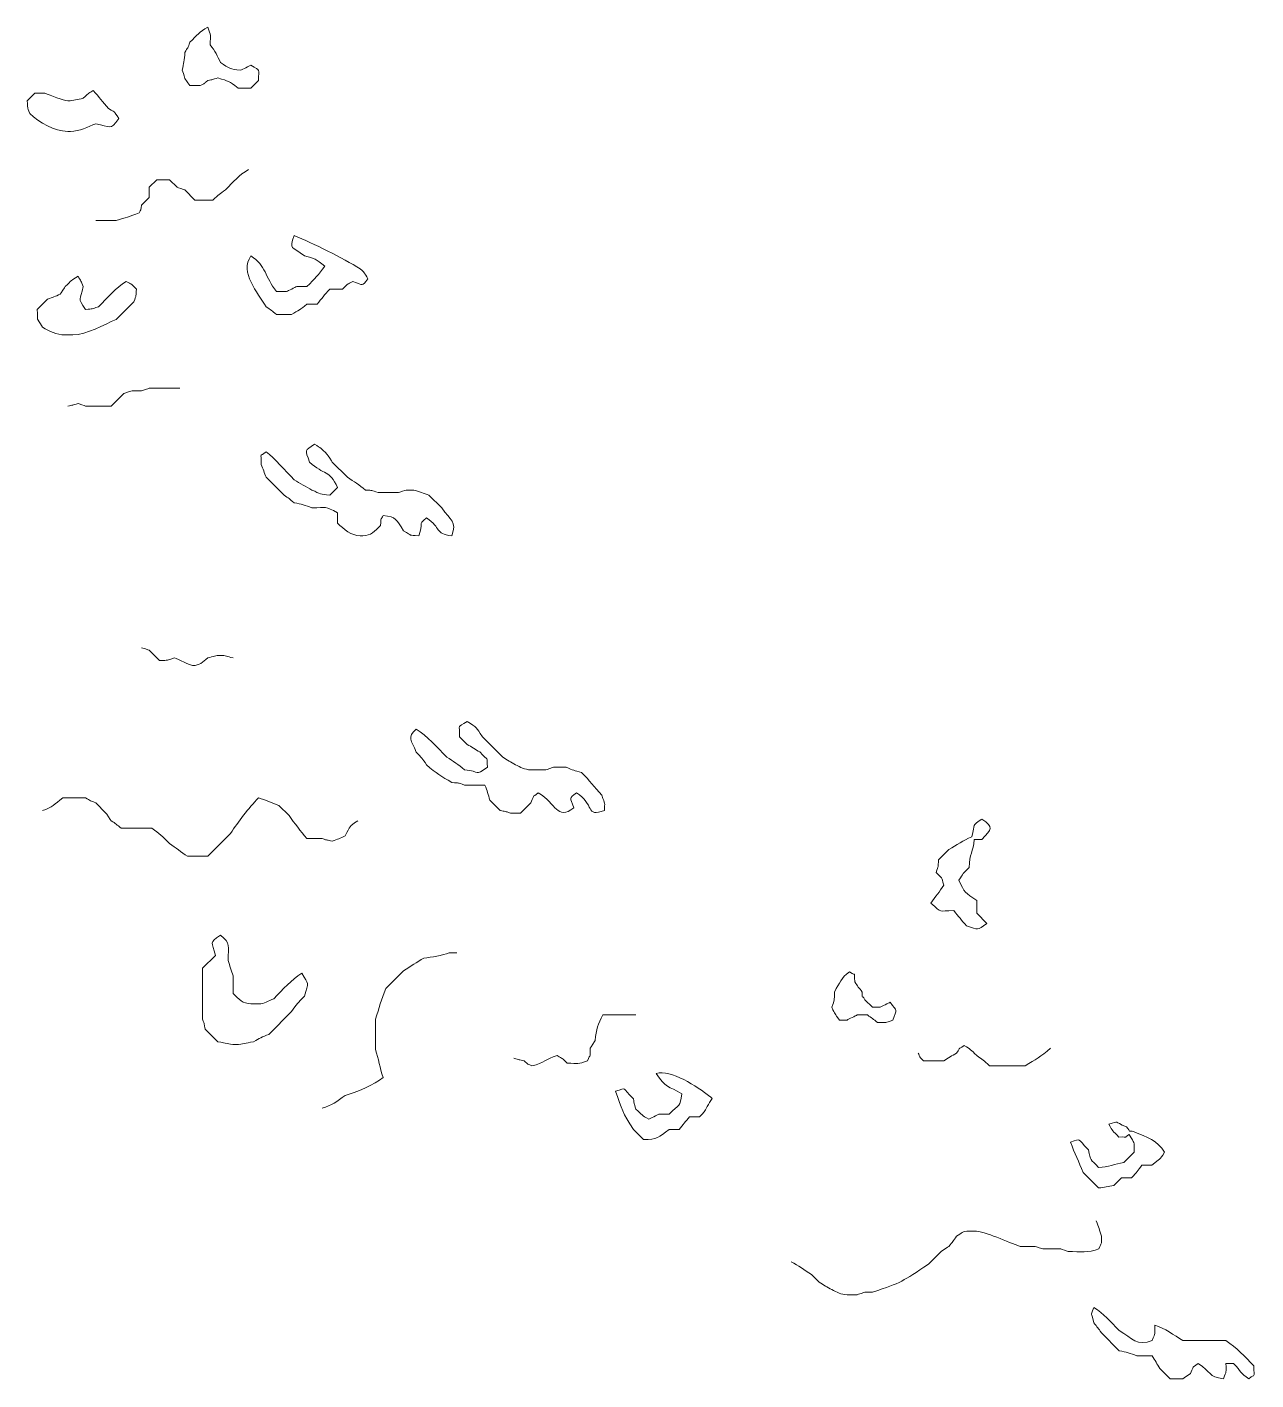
# Model space of a CAD drawing. Header units: millimetres. Extents: x -6423 to -1759, y 6 to 2012.
# Drawn here: x -5676.2 to -5485.2, y 1036.4 to 1246.7 of the extents above; entities that cross this region are included whole.
import ezdxf

# ---------------------------------------------------------------- set-up
doc = ezdxf.new("R2010")
doc.units = ezdxf.units.MM
doc.header["$MEASUREMENT"] = 0
doc.layers.add('layer 1', color=7, linetype='Continuous')

msp = doc.modelspace()

# ---------------------------------------------------------------- linework, layer by layer
at = {"layer": 'layer 1', "color": 177, "lineweight": 9}
for points, knots in [([(-5641.4426, 1240.7628), (-5641.6954, 1240.6189), (-5642.7509, 1240.1155), (-5643.0241, 1239.9718), (-5643.0241, 1239.9718), (-5644.8049, 1240.1092), (-5644.7237, 1240.2824), (-5646.1871, 1241.1581), (-5646.1871, 1241.1581), (-5646.6398, 1242.2107), (-5647.0063, 1242.9613), (-5647.7678, 1243.9251), (-5647.7678, 1243.9251), (-5647.7678, 1245.5946), (-5647.5999, 1245.2413), (-5648.1633, 1246.692), (-5648.1633, 1246.692), (-5649.4959, 1245.8773), (-5649.7704, 1245.4802), (-5650.9303, 1244.32), (-5650.9303, 1244.32), (-5651.2391, 1243.4634), (-5651.2799, 1243.4866), (-5651.7213, 1242.7391), (-5651.7213, 1242.7391), (-5651.748, 1241.5077), (-5651.9059, 1241.0853), (-5652.1163, 1239.9723), (-5652.1163, 1239.9723), (-5651.5615, 1238.3695), (-5651.9455, 1238.9825), (-5650.9303, 1237.5998), (-5650.9303, 1237.5998), (-5650.9303, 1237.5998), (-5649.3493, 1237.6001), (-5649.3493, 1237.6001), (-5649.3493, 1237.6001), (-5648.3814, 1238.0404), (-5648.9649, 1237.7572), (-5648.1633, 1238.3908), (-5648.1633, 1238.3908), (-5647.314, 1238.5691), (-5647.4836, 1238.4871), (-5646.5821, 1238.7855), (-5646.5821, 1238.7855), (-5644.8268, 1238.2047), (-5644.9682, 1238.4288), (-5643.4193, 1237.2046), (-5643.4193, 1237.2046), (-5643.4193, 1237.2046), (-5641.4426, 1237.2048), (-5641.4426, 1237.2048), (-5641.4426, 1237.2048), (-5641.4426, 1237.2048), (-5640.2571, 1238.3903), (-5640.2571, 1238.3903), (-5640.2571, 1238.3903), (-5640.2993, 1240.3388), (-5639.8207, 1239.7999), (-5641.4426, 1240.7628)], [0, 0, 0, 0, 0.0625, 0.0625, 0.0625, 0.0625, 0.125, 0.125, 0.125, 0.125, 0.1875, 0.1875, 0.1875, 0.1875, 0.25, 0.25, 0.25, 0.25, 0.3125, 0.3125, 0.3125, 0.3125, 0.375, 0.375, 0.375, 0.375, 0.4375, 0.4375, 0.4375, 0.4375, 0.5, 0.5, 0.5, 0.5, 0.5625, 0.5625, 0.5625, 0.5625, 0.625, 0.625, 0.625, 0.625, 0.6875, 0.6875, 0.6875, 0.6875, 0.75, 0.75, 0.75, 0.75, 0.8125, 0.8125, 0.8125, 0.8125, 0.875, 0.875, 0.875, 0.875, 1, 1, 1, 1]), ([(-5663.5808, 1234.0426), (-5664.5485, 1235.0912), (-5664.9843, 1235.7602), (-5665.9523, 1236.8093), (-5665.9523, 1236.8093), (-5666.9882, 1236.2195), (-5666.565, 1236.5169), (-5667.5338, 1235.6239), (-5667.5338, 1235.6239), (-5668.41, 1235.4583), (-5668.9576, 1235.2286), (-5669.9058, 1235.2281), (-5669.9058, 1235.2281), (-5670.57, 1235.2281), (-5672.6538, 1236.1343), (-5673.463, 1236.4141), (-5673.463, 1236.4141), (-5673.463, 1236.4141), (-5675.0445, 1236.4143), (-5675.0445, 1236.4143), (-5675.0445, 1236.4143), (-5675.0445, 1236.4143), (-5676.2307, 1235.2281), (-5676.2307, 1235.2281), (-5676.2307, 1235.2281), (-5676.1247, 1233.8707), (-5676.2447, 1234.5156), (-5675.835, 1233.2513), (-5675.835, 1233.2513), (-5674.2635, 1231.8003), (-5672.0544, 1230.4849), (-5669.9052, 1230.4849), (-5669.9052, 1230.4849), (-5669.9052, 1230.4849), (-5669.5103, 1230.4841), (-5669.5103, 1230.4841), (-5669.5103, 1230.4841), (-5667.996, 1230.4849), (-5666.8493, 1231.1525), (-5665.557, 1231.6703), (-5665.557, 1231.6703), (-5663.344, 1231.2519), (-5663.3121, 1230.5271), (-5661.9995, 1232.4606), (-5661.9995, 1232.4606), (-5662.8681, 1233.7882), (-5662.2194, 1233.1377), (-5663.5808, 1234.0426)], [0, 0, 0, 0, 0.07692308, 0.07692308, 0.07692308, 0.07692308, 0.15384615, 0.15384615, 0.15384615, 0.15384615, 0.23076923, 0.23076923, 0.23076923, 0.23076923, 0.30769231, 0.30769231, 0.30769231, 0.30769231, 0.38461538, 0.38461538, 0.38461538, 0.38461538, 0.46153846, 0.46153846, 0.46153846, 0.46153846, 0.53846154, 0.53846154, 0.53846154, 0.53846154, 0.61538462, 0.61538462, 0.61538462, 0.61538462, 0.69230769, 0.69230769, 0.69230769, 0.69230769, 0.76923077, 0.76923077, 0.76923077, 0.76923077, 0.84615385, 0.84615385, 0.84615385, 0.84615385, 1, 1, 1, 1]), ([(-5665.557, 1216.6487), (-5665.557, 1216.6487), (-5662.3945, 1216.6487), (-5662.3945, 1216.6487), (-5662.3945, 1216.6487), (-5660.9594, 1217.1138), (-5660.2651, 1217.1705), (-5658.8373, 1217.8349), (-5658.8373, 1217.8349), (-5658.2277, 1218.9518), (-5658.7593, 1217.5038), (-5658.4413, 1219.0207), (-5658.4413, 1219.0207), (-5658.4413, 1219.0207), (-5657.2556, 1220.2061), (-5657.2556, 1220.2061), (-5657.2556, 1220.2061), (-5657.2556, 1220.2061), (-5657.2558, 1221.7874), (-5657.2558, 1221.7874), (-5657.2558, 1221.7874), (-5657.2558, 1221.7874), (-5656.0693, 1222.9731), (-5656.0693, 1222.9731), (-5656.0693, 1222.9731), (-5656.0693, 1222.9731), (-5654.0931, 1222.9734), (-5654.0931, 1222.9734), (-5654.0931, 1222.9734), (-5654.0931, 1222.9734), (-5652.9071, 1221.7874), (-5652.9071, 1221.7874), (-5652.9071, 1221.7874), (-5652.8833, 1221.7771), (-5651.7875, 1221.4164), (-5651.7213, 1221.3927), (-5651.7213, 1221.3927), (-5651.7213, 1221.3927), (-5650.1398, 1219.8111), (-5650.1398, 1219.8111), (-5650.1398, 1219.8111), (-5650.1398, 1219.8111), (-5647.3726, 1219.8111), (-5647.3726, 1219.8111), (-5647.3726, 1219.8111), (-5646.4437, 1220.6668), (-5646.3551, 1220.744), (-5645.3961, 1221.3921), (-5645.3961, 1221.3921), (-5644.0922, 1222.696), (-5643.3323, 1223.6407), (-5641.8384, 1224.5546)], [0, 0, 0, 0, 0.07142857, 0.07142857, 0.07142857, 0.07142857, 0.14285714, 0.14285714, 0.14285714, 0.14285714, 0.21428571, 0.21428571, 0.21428571, 0.21428571, 0.28571429, 0.28571429, 0.28571429, 0.28571429, 0.35714286, 0.35714286, 0.35714286, 0.35714286, 0.42857143, 0.42857143, 0.42857143, 0.42857143, 0.5, 0.5, 0.5, 0.5, 0.57142857, 0.57142857, 0.57142857, 0.57142857, 0.64285714, 0.64285714, 0.64285714, 0.64285714, 0.71428571, 0.71428571, 0.71428571, 0.71428571, 0.78571429, 0.78571429, 0.78571429, 0.78571429, 0.85714286, 0.85714286, 0.85714286, 0.85714286, 1, 1, 1, 1]), ([(-5624.4447, 1209.1377), (-5627.1769, 1210.7738), (-5631.7951, 1213.1023), (-5634.7226, 1214.2769), (-5634.7226, 1214.2769), (-5635.5387, 1212.0489), (-5635.0688, 1212.6775), (-5633.1411, 1211.1137), (-5633.1411, 1211.1137), (-5631.4233, 1210.7519), (-5631.3698, 1210.6309), (-5629.9792, 1209.5327), (-5629.9792, 1209.5327), (-5630.9062, 1208.16), (-5631.5064, 1207.6094), (-5632.7461, 1206.3702), (-5632.7461, 1206.3702), (-5632.7461, 1206.3702), (-5634.3269, 1206.3704), (-5634.3269, 1206.3704), (-5634.3269, 1206.3704), (-5634.5797, 1206.2265), (-5635.6347, 1205.7231), (-5635.9084, 1205.5794), (-5635.9084, 1205.5794), (-5635.9084, 1205.5794), (-5637.4899, 1205.5794), (-5637.4899, 1205.5794), (-5637.4899, 1205.5794), (-5639.2699, 1207.8349), (-5639.097, 1209.6468), (-5641.4426, 1211.1137), (-5641.4426, 1211.1137), (-5643.2358, 1208.5972), (-5640.4174, 1205.456), (-5639.0706, 1203.208), (-5639.0706, 1203.208), (-5638.3231, 1202.7286), (-5638.206, 1202.6002), (-5637.4899, 1202.022), (-5637.4899, 1202.022), (-5637.4899, 1202.022), (-5635.1179, 1202.022), (-5635.1179, 1202.022), (-5635.1179, 1202.022), (-5634.0679, 1202.6508), (-5633.7668, 1202.7977), (-5632.7461, 1203.6032), (-5632.7461, 1203.6032), (-5632.7461, 1203.6032), (-5631.1646, 1203.6035), (-5631.1646, 1203.6035), (-5631.1646, 1203.6035), (-5630.4142, 1204.5295), (-5630.0374, 1205.0545), (-5629.1887, 1205.9747), (-5629.1887, 1205.9747), (-5629.1887, 1205.9747), (-5627.2119, 1205.9755), (-5627.2119, 1205.9755), (-5627.2119, 1205.9755), (-5626.2848, 1206.9012), (-5626.5448, 1206.6101), (-5625.6304, 1207.1609), (-5625.6304, 1207.1609), (-5623.7707, 1206.5579), (-5624.3234, 1206.3161), (-5623.2584, 1207.5562), (-5623.2584, 1207.5562), (-5623.8572, 1208.6077), (-5623.5645, 1208.1629), (-5624.4447, 1209.1377)], [0, 0, 0, 0, 0.05263158, 0.05263158, 0.05263158, 0.05263158, 0.10526316, 0.10526316, 0.10526316, 0.10526316, 0.15789474, 0.15789474, 0.15789474, 0.15789474, 0.21052632, 0.21052632, 0.21052632, 0.21052632, 0.26315789, 0.26315789, 0.26315789, 0.26315789, 0.31578947, 0.31578947, 0.31578947, 0.31578947, 0.36842105, 0.36842105, 0.36842105, 0.36842105, 0.42105263, 0.42105263, 0.42105263, 0.42105263, 0.47368421, 0.47368421, 0.47368421, 0.47368421, 0.52631579, 0.52631579, 0.52631579, 0.52631579, 0.57894737, 0.57894737, 0.57894737, 0.57894737, 0.63157895, 0.63157895, 0.63157895, 0.63157895, 0.68421053, 0.68421053, 0.68421053, 0.68421053, 0.73684211, 0.73684211, 0.73684211, 0.73684211, 0.78947368, 0.78947368, 0.78947368, 0.78947368, 0.84210526, 0.84210526, 0.84210526, 0.84210526, 0.89473684, 0.89473684, 0.89473684, 0.89473684, 1, 1, 1, 1]), ([(-5659.232, 1205.9747), (-5660.1586, 1206.9017), (-5659.8846, 1206.6093), (-5660.8133, 1207.1612), (-5660.8133, 1207.1612), (-5662.4401, 1206.1658), (-5663.7211, 1204.6487), (-5665.1615, 1203.208), (-5665.1615, 1203.208), (-5666.3222, 1202.8227), (-5665.889, 1202.9087), (-5667.1385, 1202.8125), (-5667.1385, 1202.8125), (-5668.4985, 1204.7212), (-5667.9517, 1204.1574), (-5667.5335, 1206.3704), (-5667.5335, 1206.3704), (-5667.8425, 1207.2276), (-5667.8831, 1207.2042), (-5668.3243, 1207.952), (-5668.3243, 1207.952), (-5669.4464, 1207.2748), (-5669.2827, 1207.3666), (-5670.3007, 1206.3702), (-5670.3007, 1206.3702), (-5670.3261, 1206.324), (-5671.0485, 1205.2512), (-5671.0912, 1205.1847), (-5671.0912, 1205.1847), (-5671.8939, 1204.8032), (-5672.2221, 1204.6861), (-5673.068, 1204.3934), (-5673.068, 1204.3934), (-5673.068, 1204.3934), (-5674.6492, 1202.8125), (-5674.6492, 1202.8125), (-5674.6492, 1202.8125), (-5674.6063, 1200.8304), (-5674.819, 1201.7092), (-5673.8587, 1200.0452), (-5673.8587, 1200.0452), (-5672.7086, 1199.3813), (-5671.7338, 1198.8592), (-5670.3007, 1198.8592), (-5670.3007, 1198.8592), (-5670.3007, 1198.8592), (-5669.115, 1198.8592), (-5669.115, 1198.8592), (-5669.115, 1198.8592), (-5666.9685, 1198.8597), (-5664.3191, 1200.4594), (-5662.3945, 1201.2312), (-5662.3945, 1201.2312), (-5662.3945, 1201.2312), (-5659.6273, 1203.9979), (-5659.6273, 1203.9979), (-5659.6273, 1203.9979), (-5659.2426, 1205.1586), (-5659.328, 1204.7254), (-5659.232, 1205.9747)], [0, 0, 0, 0, 0.0625, 0.0625, 0.0625, 0.0625, 0.125, 0.125, 0.125, 0.125, 0.1875, 0.1875, 0.1875, 0.1875, 0.25, 0.25, 0.25, 0.25, 0.3125, 0.3125, 0.3125, 0.3125, 0.375, 0.375, 0.375, 0.375, 0.4375, 0.4375, 0.4375, 0.4375, 0.5, 0.5, 0.5, 0.5, 0.5625, 0.5625, 0.5625, 0.5625, 0.625, 0.625, 0.625, 0.625, 0.6875, 0.6875, 0.6875, 0.6875, 0.75, 0.75, 0.75, 0.75, 0.8125, 0.8125, 0.8125, 0.8125, 0.875, 0.875, 0.875, 0.875, 1, 1, 1, 1]), ([(-5669.9052, 1187.7905), (-5669.0668, 1187.9669), (-5669.2532, 1187.8519), (-5668.3243, 1188.1857), (-5668.3243, 1188.1857), (-5668.3005, 1188.1749), (-5667.2042, 1187.8148), (-5667.1385, 1187.7905), (-5667.1385, 1187.7905), (-5667.1385, 1187.7905), (-5663.1855, 1187.7905), (-5663.1855, 1187.7905), (-5663.1855, 1187.7905), (-5663.1855, 1187.7905), (-5661.2088, 1189.7667), (-5661.2088, 1189.7667), (-5661.2088, 1189.7667), (-5659.7436, 1190.2421), (-5660.0774, 1190.1625), (-5658.4413, 1190.1625), (-5658.4413, 1190.1625), (-5658.4176, 1190.1728), (-5657.3217, 1190.534), (-5657.2556, 1190.5575), (-5657.2556, 1190.5575), (-5657.2556, 1190.5575), (-5652.5116, 1190.5583), (-5652.5116, 1190.5583)], [0, 0, 0, 0, 0.125, 0.125, 0.125, 0.125, 0.25, 0.25, 0.25, 0.25, 0.375, 0.375, 0.375, 0.375, 0.5, 0.5, 0.5, 0.5, 0.625, 0.625, 0.625, 0.625, 0.75, 0.75, 0.75, 0.75, 1, 1, 1, 1]), ([(-5611.7939, 1171.9778), (-5611.7939, 1171.9778), (-5613.7715, 1173.9548), (-5613.7715, 1173.9548), (-5613.7715, 1173.9548), (-5614.5622, 1174.2282), (-5615.3511, 1174.4711), (-5616.1427, 1174.745), (-5616.1427, 1174.745), (-5616.1427, 1174.745), (-5617.329, 1174.7453), (-5617.329, 1174.7453), (-5617.329, 1174.7453), (-5617.3527, 1174.734), (-5618.4485, 1174.373), (-5618.5147, 1174.3493), (-5618.5147, 1174.3493), (-5618.5147, 1174.3493), (-5620.4912, 1174.3501), (-5620.4912, 1174.3501), (-5620.4912, 1174.3501), (-5620.4912, 1174.3501), (-5621.6769, 1174.3501), (-5621.6769, 1174.3501), (-5621.6769, 1174.3501), (-5622.8373, 1174.734), (-5622.4041, 1174.6493), (-5623.6534, 1174.7453), (-5623.6534, 1174.7453), (-5624.6532, 1175.5558), (-5625.3886, 1176.0468), (-5626.4212, 1176.7213), (-5626.4212, 1176.7213), (-5626.4212, 1176.7213), (-5628.7926, 1179.0938), (-5628.7926, 1179.0938), (-5628.7926, 1179.0938), (-5628.818, 1179.1399), (-5629.5404, 1180.2123), (-5629.5834, 1180.2795), (-5629.5834, 1180.2795), (-5630.5877, 1181.2836), (-5630.4685, 1181.1929), (-5631.5601, 1181.8608), (-5631.5601, 1181.8608), (-5633.2015, 1180.7475), (-5633.0001, 1181.0956), (-5632.3506, 1179.0938), (-5632.3506, 1179.0938), (-5630.044, 1176.9646), (-5629.1734, 1177.9104), (-5628.0021, 1175.1411), (-5628.0021, 1175.1411), (-5628.0021, 1175.1411), (-5629.1884, 1173.9546), (-5629.1884, 1173.9546), (-5629.1884, 1173.9546), (-5630.7261, 1174.0732), (-5630.6365, 1174.1315), (-5631.9554, 1174.7453), (-5631.9554, 1174.7453), (-5632.8927, 1175.2463), (-5633.7995, 1175.7742), (-5634.7226, 1176.3266), (-5634.7226, 1176.3266), (-5636.1523, 1177.7554), (-5637.733, 1179.6657), (-5639.0706, 1180.6753), (-5639.0706, 1180.6753), (-5640.1685, 1179.7329), (-5639.8141, 1180.8696), (-5639.8624, 1178.6988), (-5639.8624, 1178.6988), (-5639.5956, 1178.0494), (-5639.3322, 1177.3725), (-5639.0706, 1176.7218), (-5639.0706, 1176.7218), (-5639.0706, 1176.7218), (-5636.3041, 1173.9548), (-5636.3041, 1173.9548), (-5636.3041, 1173.9548), (-5635.5561, 1173.4755), (-5635.4388, 1173.3465), (-5634.7226, 1172.7691), (-5634.7226, 1172.7691), (-5633.602, 1172.5571), (-5632.994, 1172.3375), (-5631.9554, 1171.9781), (-5631.9554, 1171.9781), (-5629.6454, 1171.9781), (-5629.9396, 1172.3061), (-5628.0021, 1171.1876), (-5628.0021, 1171.1876), (-5628.0021, 1171.1876), (-5628.0021, 1169.6061), (-5628.0021, 1169.6061), (-5628.0021, 1169.6061), (-5626.9802, 1168.6619), (-5625.8556, 1167.6296), (-5624.4447, 1167.6296), (-5624.4447, 1167.6296), (-5624.4447, 1167.6296), (-5624.0489, 1167.6296), (-5624.0489, 1167.6296), (-5624.0489, 1167.6296), (-5622.7817, 1167.6296), (-5622.1995, 1168.3639), (-5621.2817, 1169.2108), (-5621.2817, 1169.2108), (-5621.2817, 1170.738), (-5621.2065, 1169.986), (-5620.8867, 1170.7923), (-5620.8867, 1170.7923), (-5618.7799, 1170.5846), (-5618.8783, 1170.1271), (-5617.7239, 1168.4198), (-5617.7239, 1168.4198), (-5616.1886, 1167.5336), (-5617.1025, 1167.7643), (-5615.3519, 1167.6293), (-5615.3519, 1167.6293), (-5614.5219, 1169.7695), (-5615.6446, 1169.1267), (-5614.1665, 1170.3966), (-5614.1665, 1170.3966), (-5611.7159, 1168.8649), (-5613.01, 1167.9051), (-5610.2132, 1167.6293), (-5610.2132, 1167.6293), (-5609.3877, 1169.8821), (-5610.4289, 1169.9573), (-5611.7939, 1171.9778)], [0, 0, 0, 0, 0.02941176, 0.02941176, 0.02941176, 0.02941176, 0.05882353, 0.05882353, 0.05882353, 0.05882353, 0.08823529, 0.08823529, 0.08823529, 0.08823529, 0.11764706, 0.11764706, 0.11764706, 0.11764706, 0.14705882, 0.14705882, 0.14705882, 0.14705882, 0.17647059, 0.17647059, 0.17647059, 0.17647059, 0.20588235, 0.20588235, 0.20588235, 0.20588235, 0.23529412, 0.23529412, 0.23529412, 0.23529412, 0.26470588, 0.26470588, 0.26470588, 0.26470588, 0.29411765, 0.29411765, 0.29411765, 0.29411765, 0.32352941, 0.32352941, 0.32352941, 0.32352941, 0.35294118, 0.35294118, 0.35294118, 0.35294118, 0.38235294, 0.38235294, 0.38235294, 0.38235294, 0.41176471, 0.41176471, 0.41176471, 0.41176471, 0.44117647, 0.44117647, 0.44117647, 0.44117647, 0.47058824, 0.47058824, 0.47058824, 0.47058824, 0.5, 0.5, 0.5, 0.5, 0.52941176, 0.52941176, 0.52941176, 0.52941176, 0.55882353, 0.55882353, 0.55882353, 0.55882353, 0.58823529, 0.58823529, 0.58823529, 0.58823529, 0.61764706, 0.61764706, 0.61764706, 0.61764706, 0.64705882, 0.64705882, 0.64705882, 0.64705882, 0.67647059, 0.67647059, 0.67647059, 0.67647059, 0.70588235, 0.70588235, 0.70588235, 0.70588235, 0.73529412, 0.73529412, 0.73529412, 0.73529412, 0.76470588, 0.76470588, 0.76470588, 0.76470588, 0.79411765, 0.79411765, 0.79411765, 0.79411765, 0.82352941, 0.82352941, 0.82352941, 0.82352941, 0.85294118, 0.85294118, 0.85294118, 0.85294118, 0.88235294, 0.88235294, 0.88235294, 0.88235294, 0.91176471, 0.91176471, 0.91176471, 0.91176471, 0.94117647, 0.94117647, 0.94117647, 0.94117647, 1, 1, 1, 1]), ([(-5658.4413, 1150.2359), (-5658.4073, 1150.2198), (-5657.2896, 1149.8559), (-5657.2556, 1149.8401), (-5657.2556, 1149.8401), (-5657.2556, 1149.8401), (-5655.674, 1148.2591), (-5655.674, 1148.2591), (-5655.674, 1148.2591), (-5654.1194, 1148.2934), (-5654.6982, 1148.2022), (-5653.302, 1148.6541), (-5653.302, 1148.6541), (-5652.8232, 1148.4616), (-5650.7811, 1147.4684), (-5650.5351, 1147.4684), (-5650.5351, 1147.4684), (-5649.3609, 1147.4684), (-5649.0366, 1147.9654), (-5648.1639, 1148.6547), (-5648.1639, 1148.6547), (-5647.1904, 1148.8429), (-5647.0227, 1149.0502), (-5646.1863, 1149.0499), (-5646.1863, 1149.0499), (-5645.3299, 1149.0499), (-5645.2065, 1148.8424), (-5644.2106, 1148.6547)], [0, 0, 0, 0, 0.125, 0.125, 0.125, 0.125, 0.25, 0.25, 0.25, 0.25, 0.375, 0.375, 0.375, 0.375, 0.5, 0.5, 0.5, 0.5, 0.625, 0.625, 0.625, 0.625, 0.75, 0.75, 0.75, 0.75, 1, 1, 1, 1]), ([(-5586.8893, 1127.3077), (-5588.1599, 1128.6061), (-5588.7822, 1129.5666), (-5590.0523, 1130.8657), (-5590.0523, 1130.8657), (-5591.2328, 1131.1146), (-5591.344, 1131.2233), (-5592.4246, 1131.6554), (-5592.4246, 1131.6554), (-5592.4246, 1131.6554), (-5594.4003, 1131.656), (-5594.4003, 1131.656), (-5594.4003, 1131.656), (-5594.4248, 1131.6451), (-5595.5203, 1131.2844), (-5595.5868, 1131.2604), (-5595.5868, 1131.2604), (-5595.5868, 1131.2604), (-5597.9583, 1131.261), (-5597.9583, 1131.261), (-5597.9583, 1131.261), (-5598.903, 1131.2604), (-5599.5603, 1131.6926), (-5600.3303, 1132.0512), (-5600.3303, 1132.0512), (-5601.0878, 1132.4488), (-5601.5795, 1132.7615), (-5602.3067, 1133.2372), (-5602.3067, 1133.2372), (-5602.3067, 1133.2372), (-5605.4695, 1136.4), (-5605.4695, 1136.4), (-5605.4695, 1136.4), (-5606.4754, 1137.8881), (-5606.2531, 1137.8003), (-5607.8412, 1138.7712), (-5607.8412, 1138.7712), (-5609.4494, 1137.6803), (-5608.9811, 1138.527), (-5609.0275, 1136.4), (-5609.0275, 1136.4), (-5609.0275, 1136.4), (-5607.8412, 1135.2134), (-5607.8412, 1135.2134), (-5607.8412, 1135.2134), (-5607.1549, 1134.8084), (-5606.5484, 1134.4374), (-5605.8647, 1134.028), (-5605.8647, 1134.028), (-5604.3407, 1132.3375), (-5604.8752, 1133.6477), (-5604.6782, 1131.6554), (-5604.6782, 1131.6554), (-5606.7763, 1130.1615), (-5605.7039, 1131.0659), (-5608.2362, 1131.2604), (-5608.2362, 1131.2604), (-5609.2358, 1132.071), (-5609.9706, 1132.5619), (-5611.0042, 1133.2369), (-5611.0042, 1133.2369), (-5612.5051, 1134.7391), (-5614.0483, 1136.5463), (-5615.7474, 1137.5854), (-5615.7474, 1137.5854), (-5617.268, 1136.2797), (-5616.491, 1135.8805), (-5615.7474, 1134.0274), (-5615.7474, 1134.0274), (-5614.8918, 1133.099), (-5614.814, 1133.0104), (-5614.1659, 1132.0512), (-5614.1659, 1132.0512), (-5612.6445, 1130.6461), (-5611.8451, 1130.2611), (-5610.2132, 1129.2837), (-5610.2132, 1129.2837), (-5608.8556, 1129.1777), (-5609.501, 1129.299), (-5608.2362, 1128.8892), (-5608.2362, 1128.8892), (-5608.2362, 1128.8892), (-5605.074, 1128.8892), (-5605.074, 1128.8892), (-5605.074, 1128.8892), (-5604.6935, 1127.959), (-5604.5928, 1127.472), (-5604.284, 1126.5172), (-5604.284, 1126.5172), (-5604.284, 1126.5172), (-5602.702, 1124.9355), (-5602.702, 1124.9355), (-5602.702, 1124.9355), (-5601.853, 1124.7575), (-5602.0222, 1124.8387), (-5601.1207, 1124.5405), (-5601.1207, 1124.5405), (-5601.1207, 1124.5405), (-5599.5398, 1124.5397), (-5599.5398, 1124.5397), (-5599.5398, 1124.5397), (-5599.5398, 1124.5397), (-5597.9583, 1126.1215), (-5597.9583, 1126.1215), (-5597.9583, 1126.1215), (-5597.1417, 1127.8396), (-5597.9227, 1126.744), (-5596.7725, 1127.7027), (-5596.7725, 1127.7027), (-5593.8806, 1125.9337), (-5593.9763, 1123.3801), (-5591.238, 1125.3307), (-5591.238, 1125.3307), (-5591.8416, 1127.1909), (-5592.0826, 1126.638), (-5590.8433, 1127.703), (-5590.8433, 1127.703), (-5587.9572, 1125.8981), (-5589.5152, 1123.8283), (-5586.4946, 1124.9357), (-5586.4946, 1124.9357), (-5586.4371, 1126.2913), (-5586.3796, 1125.7681), (-5586.8893, 1127.3077)], [0, 0, 0, 0, 0.03125, 0.03125, 0.03125, 0.03125, 0.0625, 0.0625, 0.0625, 0.0625, 0.09375, 0.09375, 0.09375, 0.09375, 0.125, 0.125, 0.125, 0.125, 0.15625, 0.15625, 0.15625, 0.15625, 0.1875, 0.1875, 0.1875, 0.1875, 0.21875, 0.21875, 0.21875, 0.21875, 0.25, 0.25, 0.25, 0.25, 0.28125, 0.28125, 0.28125, 0.28125, 0.3125, 0.3125, 0.3125, 0.3125, 0.34375, 0.34375, 0.34375, 0.34375, 0.375, 0.375, 0.375, 0.375, 0.40625, 0.40625, 0.40625, 0.40625, 0.4375, 0.4375, 0.4375, 0.4375, 0.46875, 0.46875, 0.46875, 0.46875, 0.5, 0.5, 0.5, 0.5, 0.53125, 0.53125, 0.53125, 0.53125, 0.5625, 0.5625, 0.5625, 0.5625, 0.59375, 0.59375, 0.59375, 0.59375, 0.625, 0.625, 0.625, 0.625, 0.65625, 0.65625, 0.65625, 0.65625, 0.6875, 0.6875, 0.6875, 0.6875, 0.71875, 0.71875, 0.71875, 0.71875, 0.75, 0.75, 0.75, 0.75, 0.78125, 0.78125, 0.78125, 0.78125, 0.8125, 0.8125, 0.8125, 0.8125, 0.84375, 0.84375, 0.84375, 0.84375, 0.875, 0.875, 0.875, 0.875, 0.90625, 0.90625, 0.90625, 0.90625, 0.9375, 0.9375, 0.9375, 0.9375, 1, 1, 1, 1]), ([(-5673.8587, 1124.9355), (-5672.326, 1125.3761), (-5671.9648, 1125.8831), (-5670.6965, 1126.9117), (-5670.6965, 1126.9117), (-5670.6965, 1126.9117), (-5667.1385, 1126.9117), (-5667.1385, 1126.9117), (-5667.1385, 1126.9117), (-5666.3736, 1126.4228), (-5666.3741, 1126.4566), (-5665.557, 1126.1212), (-5665.557, 1126.1212), (-5665.557, 1126.1212), (-5663.976, 1124.5405), (-5663.976, 1124.5405), (-5663.976, 1124.5405), (-5663.9505, 1124.4938), (-5663.228, 1123.4217), (-5663.185, 1123.354), (-5663.185, 1123.354), (-5662.437, 1122.8757), (-5662.3202, 1122.7462), (-5661.6035, 1122.1682), (-5661.6035, 1122.1682), (-5661.6035, 1122.1682), (-5656.86, 1122.1685), (-5656.86, 1122.1685), (-5656.86, 1122.1685), (-5655.6174, 1121.329), (-5655.2292, 1120.9329), (-5654.0931, 1119.796), (-5654.0931, 1119.796), (-5653.1428, 1119.1542), (-5652.2758, 1118.4618), (-5651.3256, 1117.8197), (-5651.3256, 1117.8197), (-5651.3256, 1117.8197), (-5648.1633, 1117.82), (-5648.1633, 1117.82), (-5648.1633, 1117.82), (-5648.1633, 1117.82), (-5644.6056, 1121.378), (-5644.6056, 1121.378), (-5644.6056, 1121.378), (-5643.3648, 1123.2134), (-5641.8798, 1125.2527), (-5640.2571, 1126.9117), (-5640.2571, 1126.9117), (-5639.1294, 1126.5217), (-5638.1968, 1126.1684), (-5637.0944, 1125.726), (-5637.0944, 1125.726), (-5637.0944, 1125.726), (-5635.5131, 1124.1452), (-5635.5131, 1124.1452), (-5635.5131, 1124.1452), (-5634.6992, 1122.9405), (-5633.6848, 1121.7448), (-5632.7461, 1120.587), (-5632.7461, 1120.587), (-5632.7461, 1120.587), (-5630.3744, 1120.5872), (-5630.3744, 1120.5872), (-5630.3744, 1120.5872), (-5629.4025, 1120.2379), (-5629.6962, 1120.3666), (-5628.7926, 1120.1917), (-5628.7926, 1120.1917), (-5627.9602, 1120.4678), (-5627.5956, 1120.6202), (-5626.8167, 1120.9828), (-5626.8167, 1120.9828), (-5625.863, 1122.5748), (-5626.365, 1122.3438), (-5624.8397, 1123.354)], [0, 0, 0, 0, 0.05, 0.05, 0.05, 0.05, 0.1, 0.1, 0.1, 0.1, 0.15, 0.15, 0.15, 0.15, 0.2, 0.2, 0.2, 0.2, 0.25, 0.25, 0.25, 0.25, 0.3, 0.3, 0.3, 0.3, 0.35, 0.35, 0.35, 0.35, 0.4, 0.4, 0.4, 0.4, 0.45, 0.45, 0.45, 0.45, 0.5, 0.5, 0.5, 0.5, 0.55, 0.55, 0.55, 0.55, 0.6, 0.6, 0.6, 0.6, 0.65, 0.65, 0.65, 0.65, 0.7, 0.7, 0.7, 0.7, 0.75, 0.75, 0.75, 0.75, 0.8, 0.8, 0.8, 0.8, 0.85, 0.85, 0.85, 0.85, 0.9, 0.9, 0.9, 0.9, 1, 1, 1, 1]), ([(-5535.7355, 1110.5569), (-5535.0581, 1111.5591), (-5534.3863, 1112.2987), (-5533.759, 1113.3241), (-5533.759, 1113.3241), (-5534.1909, 1114.9157), (-5533.6443, 1113.8573), (-5534.945, 1115.3001), (-5534.945, 1115.3001), (-5534.5601, 1116.4605), (-5534.6458, 1116.0276), (-5534.55, 1117.2774), (-5534.55, 1117.2774), (-5534.55, 1117.2774), (-5532.9683, 1118.8583), (-5532.9683, 1118.8583), (-5532.9683, 1118.8583), (-5531.7351, 1119.5972), (-5530.7271, 1120.278), (-5529.4108, 1120.8348), (-5529.4108, 1120.8348), (-5528.7063, 1123.008), (-5529.607, 1122.3958), (-5527.8296, 1123.6018), (-5527.8296, 1123.6018), (-5525.8628, 1122.2671), (-5526.3119, 1122.1226), (-5527.8296, 1120.4396), (-5527.8296, 1120.4396), (-5527.8296, 1120.4396), (-5529.0153, 1120.4399), (-5529.0153, 1120.4399), (-5529.0153, 1120.4399), (-5529.1661, 1118.4705), (-5529.7602, 1118.2068), (-5529.8063, 1116.0911), (-5529.8063, 1116.0911), (-5530.8106, 1115.0865), (-5530.7191, 1115.2054), (-5531.387, 1114.1144), (-5531.387, 1114.1144), (-5530.5475, 1112.1284), (-5530.4267, 1112.1732), (-5528.6206, 1110.9513), (-5528.6206, 1110.9513), (-5528.6206, 1110.9513), (-5528.6206, 1108.9751), (-5528.6206, 1108.9751), (-5528.6206, 1108.9751), (-5528.6206, 1108.9751), (-5527.0383, 1107.3947), (-5527.0383, 1107.3947), (-5527.0383, 1107.3947), (-5528.668, 1106.234), (-5528.2382, 1106.3624), (-5530.2013, 1106.9989), (-5530.2013, 1106.9989), (-5531.0506, 1107.9188), (-5531.4268, 1108.4446), (-5532.1783, 1109.3706), (-5532.1783, 1109.3706), (-5534.6687, 1109.3712), (-5533.9135, 1108.9142), (-5535.7355, 1110.5569)], [0, 0, 0, 0, 0.05882353, 0.05882353, 0.05882353, 0.05882353, 0.11764706, 0.11764706, 0.11764706, 0.11764706, 0.17647059, 0.17647059, 0.17647059, 0.17647059, 0.23529412, 0.23529412, 0.23529412, 0.23529412, 0.29411765, 0.29411765, 0.29411765, 0.29411765, 0.35294118, 0.35294118, 0.35294118, 0.35294118, 0.41176471, 0.41176471, 0.41176471, 0.41176471, 0.47058824, 0.47058824, 0.47058824, 0.47058824, 0.52941176, 0.52941176, 0.52941176, 0.52941176, 0.58823529, 0.58823529, 0.58823529, 0.58823529, 0.64705882, 0.64705882, 0.64705882, 0.64705882, 0.70588235, 0.70588235, 0.70588235, 0.70588235, 0.76470588, 0.76470588, 0.76470588, 0.76470588, 0.82352941, 0.82352941, 0.82352941, 0.82352941, 0.88235294, 0.88235294, 0.88235294, 0.88235294, 1, 1, 1, 1]), ([(-5633.5364, 1099.635), (-5635.1635, 1098.6399), (-5636.4444, 1097.1228), (-5637.8849, 1095.6823), (-5637.8849, 1095.6823), (-5638.7547, 1095.3335), (-5639.3372, 1094.8916), (-5640.2569, 1094.8918), (-5640.2569, 1094.8918), (-5640.2569, 1094.8918), (-5641.4426, 1094.8916), (-5641.4426, 1094.8916), (-5641.4426, 1094.8916), (-5642.7103, 1094.8916), (-5643.2925, 1095.6256), (-5644.2101, 1096.4726), (-5644.2101, 1096.4726), (-5644.2101, 1096.4726), (-5644.2101, 1099.2406), (-5644.2101, 1099.2406), (-5644.2101, 1099.2406), (-5644.484, 1100.0319), (-5644.7277, 1100.82), (-5645.0006, 1101.6118), (-5645.0006, 1101.6118), (-5645.0008, 1103.8939), (-5644.521, 1104.2738), (-5646.1863, 1105.5648), (-5646.1863, 1105.5648), (-5648.0829, 1104.2781), (-5647.3955, 1104.6174), (-5646.9773, 1102.4028), (-5646.9773, 1102.4028), (-5646.9773, 1102.4028), (-5648.9544, 1100.4261), (-5648.9544, 1100.4261), (-5648.9544, 1100.4261), (-5648.9544, 1100.4261), (-5648.9536, 1092.5193), (-5648.9536, 1092.5193), (-5648.9536, 1092.5193), (-5648.6045, 1091.5482), (-5648.7329, 1091.8419), (-5648.5583, 1090.9383), (-5648.5583, 1090.9383), (-5648.5583, 1090.9383), (-5646.5821, 1088.9618), (-5646.5821, 1088.9618), (-5646.5821, 1088.9618), (-5645.149, 1088.8524), (-5645.1519, 1088.5666), (-5643.8146, 1088.5666), (-5643.8146, 1088.5666), (-5642.4778, 1088.5666), (-5642.4807, 1088.8522), (-5641.0479, 1088.9616), (-5641.0479, 1088.9616), (-5640.0559, 1089.5562), (-5639.7372, 1089.7228), (-5638.6764, 1090.1481), (-5638.6764, 1090.1481), (-5638.6764, 1090.1481), (-5635.1179, 1093.7061), (-5635.1179, 1093.7061), (-5635.1179, 1093.7061), (-5634.3669, 1094.8167), (-5634.1586, 1095.0379), (-5633.1411, 1096.0773), (-5633.1411, 1096.0773), (-5632.4005, 1098.3618), (-5632.4846, 1097.8038), (-5633.5364, 1099.635)], [0, 0, 0, 0, 0.05263158, 0.05263158, 0.05263158, 0.05263158, 0.10526316, 0.10526316, 0.10526316, 0.10526316, 0.15789474, 0.15789474, 0.15789474, 0.15789474, 0.21052632, 0.21052632, 0.21052632, 0.21052632, 0.26315789, 0.26315789, 0.26315789, 0.26315789, 0.31578947, 0.31578947, 0.31578947, 0.31578947, 0.36842105, 0.36842105, 0.36842105, 0.36842105, 0.42105263, 0.42105263, 0.42105263, 0.42105263, 0.47368421, 0.47368421, 0.47368421, 0.47368421, 0.52631579, 0.52631579, 0.52631579, 0.52631579, 0.57894737, 0.57894737, 0.57894737, 0.57894737, 0.63157895, 0.63157895, 0.63157895, 0.63157895, 0.68421053, 0.68421053, 0.68421053, 0.68421053, 0.73684211, 0.73684211, 0.73684211, 0.73684211, 0.78947368, 0.78947368, 0.78947368, 0.78947368, 0.84210526, 0.84210526, 0.84210526, 0.84210526, 0.89473684, 0.89473684, 0.89473684, 0.89473684, 1, 1, 1, 1]), ([(-5630.3741, 1078.6839), (-5628.8944, 1079.0768), (-5628.0454, 1079.6909), (-5626.8164, 1080.6604), (-5626.8164, 1080.6604), (-5625.1925, 1081.0029), (-5622.2253, 1082.3708), (-5620.8867, 1083.4274), (-5620.8867, 1083.4274), (-5621.4293, 1084.9957), (-5621.5923, 1086.2935), (-5622.0729, 1087.7758), (-5622.0729, 1087.7758), (-5622.0729, 1087.7758), (-5622.0727, 1089.3574), (-5622.0727, 1089.3574), (-5622.0727, 1089.3574), (-5622.0727, 1089.3574), (-5622.0727, 1091.3336), (-5622.0727, 1091.3336), (-5622.0727, 1091.3336), (-5622.0727, 1091.3336), (-5622.0727, 1092.5193), (-5622.0727, 1092.5193), (-5622.0727, 1092.5193), (-5621.5013, 1094.2825), (-5621.2005, 1095.4957), (-5620.4912, 1097.2638), (-5620.4912, 1097.2638), (-5620.4912, 1097.2638), (-5617.7239, 1100.0311), (-5617.7239, 1100.0311), (-5617.7239, 1100.0311), (-5616.6302, 1100.7459), (-5615.6657, 1101.3458), (-5614.5617, 1102.0076), (-5614.5617, 1102.0076), (-5613.3251, 1102.1022), (-5611.7338, 1102.4334), (-5610.6082, 1102.7983), (-5610.6082, 1102.7983), (-5610.6082, 1102.7983), (-5609.4225, 1102.7981), (-5609.4225, 1102.7981)], [0, 0, 0, 0, 0.08333333, 0.08333333, 0.08333333, 0.08333333, 0.16666667, 0.16666667, 0.16666667, 0.16666667, 0.25, 0.25, 0.25, 0.25, 0.33333333, 0.33333333, 0.33333333, 0.33333333, 0.41666667, 0.41666667, 0.41666667, 0.41666667, 0.5, 0.5, 0.5, 0.5, 0.58333333, 0.58333333, 0.58333333, 0.58333333, 0.66666667, 0.66666667, 0.66666667, 0.66666667, 0.75, 0.75, 0.75, 0.75, 0.83333333, 0.83333333, 0.83333333, 0.83333333, 1, 1, 1, 1]), ([(-5550.7577, 1096.7212), (-5549.8488, 1098.2386), (-5549.7642, 1098.8435), (-5548.3857, 1099.8829), (-5548.3857, 1099.8829), (-5547.1528, 1098.862), (-5547.802, 1100.3528), (-5547.5944, 1098.3022), (-5547.5944, 1098.3022), (-5547.1164, 1097.5534), (-5546.9864, 1097.4371), (-5546.409, 1096.7212), (-5546.409, 1096.7212), (-5546.409, 1095.1452), (-5546.4757, 1096.6065), (-5546.0143, 1095.5352), (-5546.0143, 1095.5352), (-5546.0143, 1095.5352), (-5544.8275, 1094.3487), (-5544.8275, 1094.3487), (-5544.8275, 1094.3487), (-5544.8275, 1094.3487), (-5543.6417, 1094.3489), (-5543.6417, 1094.3489), (-5543.6417, 1094.3489), (-5543.3897, 1094.4919), (-5542.3347, 1094.9955), (-5542.0607, 1095.1397), (-5542.0607, 1095.1397), (-5540.9639, 1093.6001), (-5540.9723, 1094.1573), (-5541.6652, 1092.3719), (-5541.6652, 1092.3719), (-5543.0179, 1091.847), (-5542.4122, 1091.9775), (-5544.037, 1091.9775), (-5544.037, 1091.9775), (-5544.7478, 1092.5386), (-5544.8963, 1092.6802), (-5545.6185, 1093.1629), (-5545.6185, 1093.1629), (-5545.6185, 1093.1629), (-5547.2, 1093.1629), (-5547.2, 1093.1629), (-5547.2, 1093.1629), (-5547.4521, 1093.0198), (-5548.5073, 1092.5156), (-5548.781, 1092.3719), (-5548.781, 1092.3719), (-5548.781, 1092.3719), (-5549.967, 1092.3725), (-5549.967, 1092.3725), (-5549.967, 1092.3725), (-5550.7957, 1093.5091), (-5550.5689, 1093.1495), (-5551.1527, 1094.3489), (-5551.1527, 1094.3489), (-5550.7295, 1095.6557), (-5550.7575, 1095.2291), (-5550.7577, 1096.7212)], [0, 0, 0, 0, 0.0625, 0.0625, 0.0625, 0.0625, 0.125, 0.125, 0.125, 0.125, 0.1875, 0.1875, 0.1875, 0.1875, 0.25, 0.25, 0.25, 0.25, 0.3125, 0.3125, 0.3125, 0.3125, 0.375, 0.375, 0.375, 0.375, 0.4375, 0.4375, 0.4375, 0.4375, 0.5, 0.5, 0.5, 0.5, 0.5625, 0.5625, 0.5625, 0.5625, 0.625, 0.625, 0.625, 0.625, 0.6875, 0.6875, 0.6875, 0.6875, 0.75, 0.75, 0.75, 0.75, 0.8125, 0.8125, 0.8125, 0.8125, 0.875, 0.875, 0.875, 0.875, 1, 1, 1, 1]), ([(-5581.5924, 1093.1629), (-5581.5924, 1093.1629), (-5586.7306, 1093.1629), (-5586.7306, 1093.1629), (-5586.7306, 1093.1629), (-5587.5287, 1091.7818), (-5587.7897, 1090.8685), (-5587.9171, 1089.2102), (-5587.9171, 1089.2102), (-5587.9427, 1089.1636), (-5588.6651, 1088.0909), (-5588.7081, 1088.024), (-5588.7081, 1088.024), (-5588.7084, 1086.4356), (-5588.6393, 1087.2414), (-5589.1028, 1086.0483), (-5589.1028, 1086.0483), (-5590.6168, 1085.46), (-5590.5541, 1085.6522), (-5592.2658, 1085.6522), (-5592.2658, 1085.6522), (-5593.1921, 1086.5785), (-5592.9324, 1086.2869), (-5593.8465, 1086.8377), (-5593.8465, 1086.8377), (-5595.6506, 1086.3583), (-5595.793, 1085.6797), (-5597.8001, 1085.2562), (-5597.8001, 1085.2562), (-5598.768, 1085.6968), (-5598.1845, 1085.4136), (-5598.986, 1086.0475), (-5598.986, 1086.0475), (-5599.8356, 1086.2252), (-5599.6658, 1086.1442), (-5600.5673, 1086.4427)], [0, 0, 0, 0, 0.1, 0.1, 0.1, 0.1, 0.2, 0.2, 0.2, 0.2, 0.3, 0.3, 0.3, 0.3, 0.4, 0.4, 0.4, 0.4, 0.5, 0.5, 0.5, 0.5, 0.6, 0.6, 0.6, 0.6, 0.7, 0.7, 0.7, 0.7, 0.8, 0.8, 0.8, 0.8, 1, 1, 1, 1]), ([(-5517.1553, 1088.024), (-5518.6775, 1086.6186), (-5519.4777, 1086.2344), (-5521.1091, 1085.2567), (-5521.1091, 1085.2567), (-5521.1091, 1085.2567), (-5526.643, 1085.2562), (-5526.643, 1085.2562), (-5526.643, 1085.2562), (-5527.5725, 1086.1131), (-5527.6611, 1086.1901), (-5528.6206, 1086.8385), (-5528.6206, 1086.8385), (-5529.6249, 1087.842), (-5529.5049, 1087.7513), (-5530.5968, 1088.4192), (-5530.5968, 1088.4192), (-5531.8192, 1087.5391), (-5530.8839, 1088.4725), (-5531.7828, 1087.2329), (-5531.7828, 1087.2329), (-5532.4686, 1086.8287), (-5533.0756, 1086.4567), (-5533.759, 1086.0475), (-5533.759, 1086.0475), (-5533.759, 1086.0475), (-5536.921, 1086.0475), (-5536.921, 1086.0475), (-5536.921, 1086.0475), (-5537.7431, 1086.8686), (-5537.4446, 1086.7618), (-5537.7125, 1087.2329)], [0, 0, 0, 0, 0.11111111, 0.11111111, 0.11111111, 0.11111111, 0.22222222, 0.22222222, 0.22222222, 0.22222222, 0.33333333, 0.33333333, 0.33333333, 0.33333333, 0.44444444, 0.44444444, 0.44444444, 0.44444444, 0.55555556, 0.55555556, 0.55555556, 0.55555556, 0.66666667, 0.66666667, 0.66666667, 0.66666667, 0.77777778, 0.77777778, 0.77777778, 0.77777778, 1, 1, 1, 1]), ([(-5584.7546, 1081.3037), (-5583.7824, 1078.4935), (-5583.6907, 1077.9786), (-5581.9868, 1075.3743), (-5581.9868, 1075.3743), (-5581.9868, 1075.3743), (-5580.4064, 1073.7922), (-5580.4064, 1073.7922), (-5580.4064, 1073.7922), (-5578.2772, 1073.8387), (-5578.0845, 1074.0854), (-5576.4529, 1075.3735), (-5576.4529, 1075.3735), (-5576.4529, 1075.3735), (-5574.8716, 1075.3735), (-5574.8716, 1075.3735), (-5574.8716, 1075.3735), (-5574.2791, 1076.1041), (-5573.8813, 1076.6183), (-5573.2906, 1077.3508), (-5573.2906, 1077.3508), (-5573.2906, 1077.3508), (-5571.7094, 1077.3508), (-5571.7094, 1077.3508), (-5571.7094, 1077.3508), (-5570.7865, 1078.2728), (-5571.0697, 1077.9722), (-5570.5234, 1078.9315), (-5570.5234, 1078.9315), (-5570.2755, 1079.3665), (-5570.0129, 1079.7879), (-5569.7361, 1080.1955), (-5569.7361, 1080.1955), (-5569.8653, 1080.3026), (-5569.9955, 1080.4086), (-5570.1279, 1080.513), (-5570.1279, 1080.513), (-5572.03, 1082.0138), (-5576.2374, 1084.7528), (-5578.4294, 1084.0707), (-5578.4294, 1084.0707), (-5577.0641, 1081.8387), (-5576.5135, 1082.128), (-5574.4766, 1080.9085), (-5574.4766, 1080.9085), (-5574.6783, 1078.8648), (-5574.8769, 1079.3228), (-5576.4529, 1077.7457), (-5576.4529, 1077.7457), (-5576.4529, 1077.7457), (-5578.0344, 1077.746), (-5578.0344, 1077.746), (-5578.0344, 1077.746), (-5578.2864, 1077.6018), (-5579.3411, 1077.0982), (-5579.6156, 1076.9547), (-5579.6156, 1076.9547), (-5580.7381, 1077.6321), (-5580.5735, 1077.5396), (-5581.5924, 1078.5365), (-5581.5924, 1078.5365), (-5581.9415, 1079.5076), (-5581.8131, 1079.2144), (-5581.9873, 1080.118), (-5581.9873, 1080.118), (-5583.8969, 1081.9856), (-5582.9012, 1081.8403), (-5584.7546, 1081.3037)], [0, 0, 0, 0, 0.05555556, 0.05555556, 0.05555556, 0.05555556, 0.11111111, 0.11111111, 0.11111111, 0.11111111, 0.16666667, 0.16666667, 0.16666667, 0.16666667, 0.22222222, 0.22222222, 0.22222222, 0.22222222, 0.27777778, 0.27777778, 0.27777778, 0.27777778, 0.33333333, 0.33333333, 0.33333333, 0.33333333, 0.38888889, 0.38888889, 0.38888889, 0.38888889, 0.44444444, 0.44444444, 0.44444444, 0.44444444, 0.5, 0.5, 0.5, 0.5, 0.55555556, 0.55555556, 0.55555556, 0.55555556, 0.61111111, 0.61111111, 0.61111111, 0.61111111, 0.66666667, 0.66666667, 0.66666667, 0.66666667, 0.72222222, 0.72222222, 0.72222222, 0.72222222, 0.77777778, 0.77777778, 0.77777778, 0.77777778, 0.83333333, 0.83333333, 0.83333333, 0.83333333, 0.88888889, 0.88888889, 0.88888889, 0.88888889, 1, 1, 1, 1]), ([(-5504.8832, 1075.0982), (-5504.841, 1075.1359), (-5504.6783, 1075.1552), (-5504.1589, 1074.9801), (-5504.1589, 1074.9801), (-5502.1521, 1074.1762), (-5500.6041, 1073.7184), (-5499.4146, 1071.8171), (-5499.4146, 1071.8171), (-5500.319, 1070.4542), (-5500.0535, 1070.9269), (-5501.3914, 1069.8422), (-5501.3914, 1069.8422), (-5501.3914, 1069.8422), (-5502.9729, 1069.8414), (-5502.9729, 1069.8414), (-5502.9729, 1069.8414), (-5503.6165, 1068.8782), (-5503.6996, 1068.7906), (-5504.5544, 1067.8644), (-5504.5544, 1067.8644), (-5504.5544, 1067.8644), (-5506.1354, 1067.8652), (-5506.1354, 1067.8652), (-5506.1354, 1067.8652), (-5506.1354, 1067.8652), (-5507.3211, 1066.6781), (-5507.3211, 1066.6781), (-5507.3211, 1066.6781), (-5508.2005, 1066.5128), (-5508.7542, 1066.3559), (-5509.6931, 1066.2839), (-5509.6931, 1066.2839), (-5509.6931, 1066.2839), (-5512.0648, 1068.6554), (-5512.0648, 1068.6554), (-5512.0648, 1068.6554), (-5512.7462, 1070.3555), (-5513.4209, 1071.6059), (-5514.0421, 1073.3994), (-5514.0421, 1073.3994), (-5512.188, 1073.9367), (-5513.1839, 1074.0815), (-5511.2744, 1072.2131), (-5511.2744, 1072.2131), (-5510.8875, 1070.3764), (-5511.007, 1070.8697), (-5509.6931, 1069.4461), (-5509.6931, 1069.4461), (-5508.1952, 1069.5611), (-5507.1769, 1069.9656), (-5505.7401, 1070.2369), (-5505.7401, 1070.2369), (-5505.7401, 1070.2369), (-5504.1589, 1071.8171), (-5504.1589, 1071.8171), (-5504.1589, 1071.8171), (-5504.2019, 1073.8004), (-5503.9888, 1072.9216), (-5504.9491, 1074.5856), (-5504.9491, 1074.5856), (-5505.7538, 1074.0562), (-5504.8874, 1074.226), (-5506.5306, 1074.1896), (-5506.5306, 1074.1896), (-5507.5349, 1075.1945), (-5507.444, 1075.0755), (-5508.1111, 1076.1666), (-5508.1111, 1076.1666), (-5506.3091, 1076.7282), (-5507.4535, 1076.6164), (-5505.3449, 1075.7716), (-5505.3449, 1075.7716), (-5505.0161, 1075.3656), (-5504.9104, 1075.1768), (-5504.8832, 1075.0982)], [0, 0, 0, 0, 0.05, 0.05, 0.05, 0.05, 0.1, 0.1, 0.1, 0.1, 0.15, 0.15, 0.15, 0.15, 0.2, 0.2, 0.2, 0.2, 0.25, 0.25, 0.25, 0.25, 0.3, 0.3, 0.3, 0.3, 0.35, 0.35, 0.35, 0.35, 0.4, 0.4, 0.4, 0.4, 0.45, 0.45, 0.45, 0.45, 0.5, 0.5, 0.5, 0.5, 0.55, 0.55, 0.55, 0.55, 0.6, 0.6, 0.6, 0.6, 0.65, 0.65, 0.65, 0.65, 0.7, 0.7, 0.7, 0.7, 0.75, 0.75, 0.75, 0.75, 0.8, 0.8, 0.8, 0.8, 0.85, 0.85, 0.85, 0.85, 0.9, 0.9, 0.9, 0.9, 1, 1, 1, 1]), ([(-5510.0398, 1061.1428), (-5509.6591, 1060.2134), (-5509.5592, 1059.7264), (-5509.2499, 1058.7708), (-5509.2499, 1058.7708), (-5509.2499, 1057.1819), (-5509.1813, 1057.9888), (-5509.6454, 1056.7941), (-5509.6454, 1056.7941), (-5511.2807, 1056.1597), (-5512.5191, 1056.3986), (-5514.3891, 1056.3991), (-5514.3891, 1056.3991), (-5514.4126, 1056.4094), (-5515.5087, 1056.7703), (-5515.5748, 1056.7938), (-5515.5748, 1056.7938), (-5515.5748, 1056.7938), (-5518.3418, 1056.7938), (-5518.3418, 1056.7938), (-5518.3418, 1056.7938), (-5518.3656, 1056.8049), (-5519.4622, 1057.1656), (-5519.5276, 1057.1891), (-5519.5276, 1057.1891), (-5519.5276, 1057.1891), (-5521.8998, 1057.1893), (-5521.8998, 1057.1893), (-5521.8998, 1057.1893), (-5523.6894, 1057.8087), (-5527.3336, 1059.5611), (-5529.015, 1059.5611), (-5529.015, 1059.5611), (-5529.015, 1059.5611), (-5529.806, 1059.5613), (-5529.806, 1059.5613), (-5529.806, 1059.5613), (-5530.9564, 1059.5611), (-5530.8805, 1059.2905), (-5531.7828, 1058.7708), (-5531.7828, 1058.7708), (-5532.2614, 1058.0228), (-5532.3906, 1057.9049), (-5532.9685, 1057.1891), (-5532.9685, 1057.1891), (-5533.0141, 1057.1643), (-5534.0873, 1056.4421), (-5534.1537, 1056.3986), (-5534.1537, 1056.3986), (-5534.1537, 1056.3986), (-5536.131, 1054.4221), (-5536.131, 1054.4221), (-5536.131, 1054.4221), (-5540.2243, 1051.7447), (-5540.2377, 1051.562), (-5544.828, 1050.0733), (-5544.828, 1050.0733), (-5544.828, 1050.0733), (-5546.0135, 1050.0733), (-5546.0135, 1050.0733), (-5546.0135, 1050.0733), (-5546.0375, 1050.063), (-5547.1335, 1049.7021), (-5547.2, 1049.6783), (-5547.2, 1049.6783), (-5547.2, 1049.6783), (-5548.781, 1049.6781), (-5548.781, 1049.6781), (-5548.781, 1049.6781), (-5549.7257, 1049.6789), (-5550.3828, 1050.111), (-5551.1524, 1050.4694), (-5551.1524, 1050.4694), (-5551.91, 1050.8667), (-5552.4028, 1051.1794), (-5553.1297, 1051.6548), (-5553.1297, 1051.6548), (-5553.1297, 1051.6548), (-5554.3157, 1052.8414), (-5554.3157, 1052.8414), (-5554.3157, 1052.8414), (-5555.4218, 1053.5636), (-5556.3217, 1054.199), (-5557.4774, 1054.8178)], [0, 0, 0, 0, 0.04545455, 0.04545455, 0.04545455, 0.04545455, 0.09090909, 0.09090909, 0.09090909, 0.09090909, 0.13636364, 0.13636364, 0.13636364, 0.13636364, 0.18181818, 0.18181818, 0.18181818, 0.18181818, 0.22727273, 0.22727273, 0.22727273, 0.22727273, 0.27272727, 0.27272727, 0.27272727, 0.27272727, 0.31818182, 0.31818182, 0.31818182, 0.31818182, 0.36363636, 0.36363636, 0.36363636, 0.36363636, 0.40909091, 0.40909091, 0.40909091, 0.40909091, 0.45454545, 0.45454545, 0.45454545, 0.45454545, 0.5, 0.5, 0.5, 0.5, 0.54545455, 0.54545455, 0.54545455, 0.54545455, 0.59090909, 0.59090909, 0.59090909, 0.59090909, 0.63636364, 0.63636364, 0.63636364, 0.63636364, 0.68181818, 0.68181818, 0.68181818, 0.68181818, 0.72727273, 0.72727273, 0.72727273, 0.72727273, 0.77272727, 0.77272727, 0.77272727, 0.77272727, 0.81818182, 0.81818182, 0.81818182, 0.81818182, 0.86363636, 0.86363636, 0.86363636, 0.86363636, 0.90909091, 0.90909091, 0.90909091, 0.90909091, 1, 1, 1, 1]), ([(-5500.9481, 1044.9341), (-5499.3595, 1044.5125), (-5498.0032, 1043.4037), (-5496.5999, 1042.5626), (-5496.5999, 1042.5626), (-5496.5999, 1042.5626), (-5489.8794, 1042.5624), (-5489.8794, 1042.5624), (-5489.8794, 1042.5624), (-5488.1835, 1041.4159), (-5487.0537, 1040.1326), (-5485.531, 1038.6099), (-5485.531, 1038.6099), (-5485.5782, 1036.4378), (-5485.2243, 1037.5758), (-5486.3209, 1036.6331), (-5486.3209, 1036.6331), (-5487.6662, 1037.5244), (-5487.4953, 1037.7071), (-5488.6932, 1039.0049), (-5488.6932, 1039.0049), (-5488.6932, 1039.0049), (-5489.8794, 1039.0049), (-5489.8794, 1039.0049), (-5489.8794, 1039.0049), (-5489.8794, 1037.3801), (-5489.7497, 1037.9858), (-5490.2747, 1036.6326), (-5490.2747, 1036.6326), (-5492.6419, 1036.8662), (-5492.1344, 1037.7245), (-5494.2282, 1039.0046), (-5494.2282, 1039.0046), (-5495.3781, 1038.0462), (-5494.5968, 1039.142), (-5495.4137, 1037.4234), (-5495.4137, 1037.4234), (-5495.4814, 1037.3804), (-5496.5527, 1036.6585), (-5496.5999, 1036.6331), (-5496.5999, 1036.6331), (-5496.5999, 1036.6331), (-5498.5769, 1036.6326), (-5498.5769, 1036.6326), (-5498.5769, 1036.6326), (-5498.5769, 1036.6326), (-5500.1574, 1038.2144), (-5500.1574, 1038.2144), (-5500.1574, 1038.2144), (-5500.5671, 1038.8986), (-5500.9389, 1039.5051), (-5501.3439, 1040.1904), (-5501.3439, 1040.1904), (-5501.3439, 1040.1904), (-5503.7154, 1040.1904), (-5503.7154, 1040.1904), (-5503.7154, 1040.1904), (-5504.7537, 1040.5505), (-5505.3615, 1040.7699), (-5506.4824, 1040.9814), (-5506.4824, 1040.9814), (-5506.4824, 1040.9814), (-5509.2499, 1043.7481), (-5509.2499, 1043.7481), (-5509.2499, 1043.7481), (-5509.7327, 1044.4711), (-5509.874, 1044.6195), (-5510.4356, 1045.3306), (-5510.4356, 1045.3306), (-5510.833, 1047.434), (-5511.0004, 1045.8891), (-5510.4356, 1047.7021), (-5510.4356, 1047.7021), (-5508.8726, 1046.745), (-5507.855, 1045.5165), (-5506.4824, 1044.1447), (-5506.4824, 1044.1447), (-5504.4851, 1042.8382), (-5503.6711, 1041.6595), (-5501.3439, 1042.5624), (-5501.3439, 1042.5624), (-5500.8184, 1043.9155), (-5500.9479, 1043.3093), (-5500.9481, 1044.9341)], [0, 0, 0, 0, 0.04545455, 0.04545455, 0.04545455, 0.04545455, 0.09090909, 0.09090909, 0.09090909, 0.09090909, 0.13636364, 0.13636364, 0.13636364, 0.13636364, 0.18181818, 0.18181818, 0.18181818, 0.18181818, 0.22727273, 0.22727273, 0.22727273, 0.22727273, 0.27272727, 0.27272727, 0.27272727, 0.27272727, 0.31818182, 0.31818182, 0.31818182, 0.31818182, 0.36363636, 0.36363636, 0.36363636, 0.36363636, 0.40909091, 0.40909091, 0.40909091, 0.40909091, 0.45454545, 0.45454545, 0.45454545, 0.45454545, 0.5, 0.5, 0.5, 0.5, 0.54545455, 0.54545455, 0.54545455, 0.54545455, 0.59090909, 0.59090909, 0.59090909, 0.59090909, 0.63636364, 0.63636364, 0.63636364, 0.63636364, 0.68181818, 0.68181818, 0.68181818, 0.68181818, 0.72727273, 0.72727273, 0.72727273, 0.72727273, 0.77272727, 0.77272727, 0.77272727, 0.77272727, 0.81818182, 0.81818182, 0.81818182, 0.81818182, 0.86363636, 0.86363636, 0.86363636, 0.86363636, 0.90909091, 0.90909091, 0.90909091, 0.90909091, 1, 1, 1, 1])]:
    msp.add_open_spline(points, degree=3, knots=knots, dxfattribs=at)

doc.saveas('drawing.dxf')
